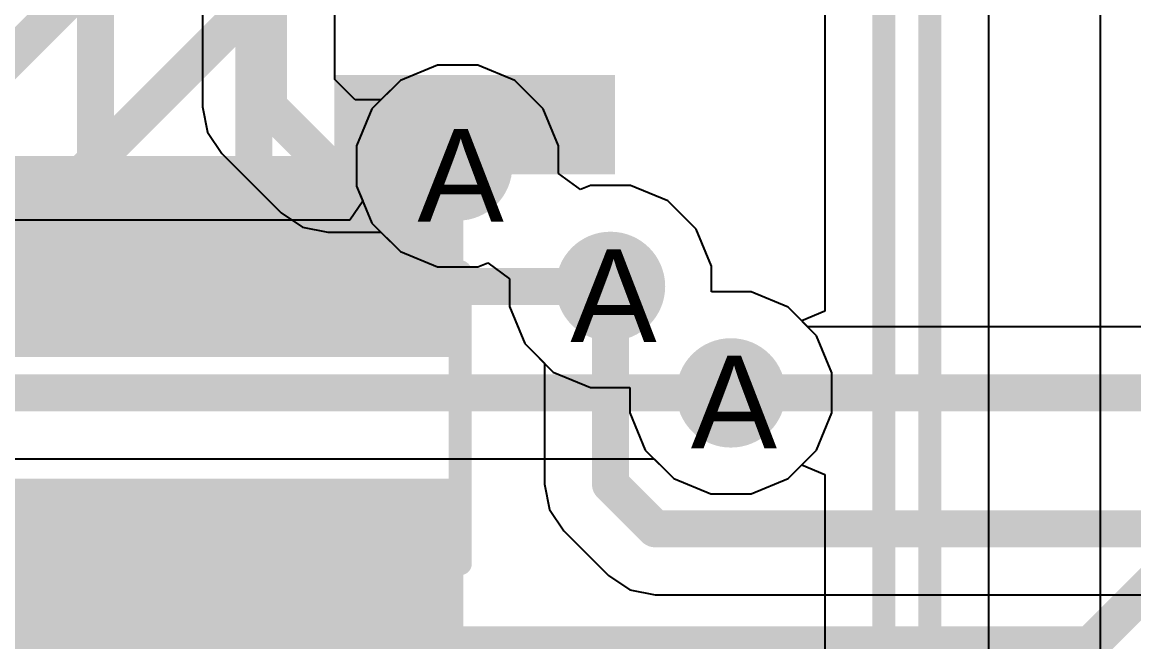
# Model space of a CAD drawing. Header units: inches. Extents: x 0 to 5271, y 0 to 5417.
# Drawn here: x 57.68 to 63.78, y 67.42 to 70.82 of the extents above; entities that cross this region are included whole.
import ezdxf

# ---------------------------------------------------------------- set-up
doc = ezdxf.new("R2010")
doc.units = ezdxf.units.IN
for name, color, linetype in [('Bottom Layer', 5, 'Continuous'), ('Bottom Overlay', 54, 'Continuous'), ('Bottom Paste', 16, 'Continuous'), ('Bottom Solder', 6, 'Continuous'), ('Drill Drawing', 1, 'Continuous'), ('L2_GND1', 16, 'Continuous'), ('L3_SIG1', 76, 'Continuous'), ('L4_PWR', 90, 'Continuous'), ('L5_GND2', 156, 'Continuous'), ('L6_SIG2', 130, 'Continuous'), ('L7_GND3', 216, 'Continuous'), ('Top Layer', 1, 'Continuous'), ('Via Holes', 16, 'Continuous')]:
    doc.layers.add(name, color=color, linetype=linetype)
doc.styles.add('Arial', font='', dxfattribs={"height": 0.2})
doc.styles.get('Arial').set_extended_font_data('Arial')

# ---------------------------------------------------------------- blocks, each defined once
blk = doc.blocks.new('0603_4_B_142')
at = {"layer": 'Bottom Layer'}
for points in [[(-1.335, 1.515), (-0.435, 1.515), (-0.435, 0.885), (-1.335, 0.885)], [(0.435, 1.515), (1.335, 1.515), (1.335, 0.885), (0.435, 0.885)], [(-1.335, 0.715), (-0.435, 0.715), (-0.435, 0.085), (-1.335, 0.085)], [(0.435, 0.715), (1.335, 0.715), (1.335, 0.085), (0.435, 0.085)], [(-1.335, -0.085), (-0.435, -0.085), (-0.435, -0.715), (-1.335, -0.715)], [(0.435, -0.085), (1.335, -0.085), (1.335, -0.715), (0.435, -0.715)], [(-1.335, -0.885), (-0.435, -0.885), (-0.435, -1.515), (-1.335, -1.515)], [(0.435, -0.885), (1.335, -0.885), (1.335, -1.515), (0.435, -1.515)]]:
    blk.add_hatch(color=5, dxfattribs=at).paths.add_polyline_path(points)
at = {"layer": 'Bottom Paste'}
for points in [[(-1.335, 1.515), (-0.435, 1.515), (-0.435, 0.885), (-1.335, 0.885)], [(0.435, 1.515), (1.335, 1.515), (1.335, 0.885), (0.435, 0.885)], [(-1.335, 0.715), (-0.435, 0.715), (-0.435, 0.085), (-1.335, 0.085)], [(0.435, 0.715), (1.335, 0.715), (1.335, 0.085), (0.435, 0.085)], [(-1.335, -0.085), (-0.435, -0.085), (-0.435, -0.715), (-1.335, -0.715)], [(0.435, -0.085), (1.335, -0.085), (1.335, -0.715), (0.435, -0.715)], [(-1.335, -0.885), (-0.435, -0.885), (-0.435, -1.515), (-1.335, -1.515)], [(0.435, -0.885), (1.335, -0.885), (1.335, -1.515), (0.435, -1.515)]]:
    blk.add_hatch(color=16, dxfattribs=at).paths.add_polyline_path(points)
at = {"layer": 'Bottom Solder'}
for points in [[(-1.4366, 1.6166), (-0.3334, 1.6166), (-0.3334, 0.7834), (-1.4366, 0.7834)], [(0.3334, 1.6166), (1.4366, 1.6166), (1.4366, 0.7834), (0.3334, 0.7834)], [(-1.4366, 0.8166), (-0.3334, 0.8166), (-0.3334, -0.0166), (-1.4366, -0.0166)], [(0.3334, 0.8166), (1.4366, 0.8166), (1.4366, -0.0166), (0.3334, -0.0166)], [(-1.4366, 0.0166), (-0.3334, 0.0166), (-0.3334, -0.8166), (-1.4366, -0.8166)], [(0.3334, 0.0166), (1.4366, 0.0166), (1.4366, -0.8166), (0.3334, -0.8166)], [(-1.4366, -0.7834), (-0.3334, -0.7834), (-0.3334, -1.6166), (-1.4366, -1.6166)], [(0.3334, -0.7834), (1.4366, -0.7834), (1.4366, -1.6166), (0.3334, -1.6166)]]:
    blk.add_hatch(color=6, dxfattribs=at).paths.add_polyline_path(points)
at = {"layer": 'Bottom Overlay'}
for points in [[(0.8, 1.6, 0.127, 0.127, 0), (-0.8, 1.6, 0.127, 0.127, 0)], [(-1.651, -1.3208, 0.2, 0.2, 0), (-1.651, -1.0668, 0.2, 0.2, 0)], [(-1.524, -1.1938, 0.2, 0.2, 0), (-1.651, -1.0668, 0.2, 0.2, 0)], [(-1.651, -1.3208, 0.2, 0.2, 0), (-1.524, -1.1938, 0.2, 0.2, 0)], [(0.8, -1.6, 0.127, 0.127, 0), (-0.8, -1.6, 0.127, 0.127, 0)]]:
    blk.add_lwpolyline(points, format="xyseb", dxfattribs=at)
for points in [[(-0.8318, 1.6, 0.0635, 0.0635, 1), (-0.7683, 1.6, 0.0635, 0.0635, 1)], [(0.7682, 1.6, 0.0635, 0.0635, 1), (0.8317, 1.6, 0.0635, 0.0635, 1)], [(-1.701, -1.0668, 0.1, 0.1, 1), (-1.601, -1.0668, 0.1, 0.1, 1)], [(-1.701, -1.0668, 0.1, 0.1, 1), (-1.601, -1.0668, 0.1, 0.1, 1)], [(-1.574, -1.1938, 0.1, 0.1, 1), (-1.474, -1.1938, 0.1, 0.1, 1)], [(-1.574, -1.1938, 0.1, 0.1, 1), (-1.474, -1.1938, 0.1, 0.1, 1)], [(-1.701, -1.3208, 0.1, 0.1, 1), (-1.601, -1.3208, 0.1, 0.1, 1)], [(-1.701, -1.3208, 0.1, 0.1, 1), (-1.601, -1.3208, 0.1, 0.1, 1)], [(-0.8318, -1.6, 0.0635, 0.0635, 1), (-0.7683, -1.6, 0.0635, 0.0635, 1)], [(0.7682, -1.6, 0.0635, 0.0635, 1), (0.8317, -1.6, 0.0635, 0.0635, 1)]]:
    blk.add_lwpolyline(points, format="xyseb", close=True, dxfattribs=at)

msp = doc.modelspace()

# ---------------------------------------------------------------- hatches: boundary and pattern name
at = {"layer": 'Bottom Layer'}
for points in [[(59.3958, 69.0818), (60.0004, 69.0818), (60.0004, 70.5261), (59.3958, 70.5261)], [(59.3958, 69.9818), (60.9347, 69.9818), (60.9347, 70.5261), (59.3958, 70.5261)]]:
    msp.add_hatch(color=5, dxfattribs=at).paths.add_polyline_path(points)
h = msp.add_hatch(color=5, dxfattribs=at)
edge = h.paths.add_edge_path()
edge.add_arc((60.071, 70.0278), 0.3, 0, 360)
h = msp.add_hatch(color=5, dxfattribs=at)
edge = h.paths.add_edge_path()
edge.add_arc((60.9092, 69.3674), 0.3, 0, 360)
h = msp.add_hatch(color=5, dxfattribs=at)
edge = h.paths.add_edge_path()
edge.add_arc((61.5696, 68.7832), 0.3, 0, 360)
at = {"layer": 'L2_GND1'}
h = msp.add_hatch(color=16, dxfattribs=at)
edge = h.paths.add_edge_path()
edge.add_arc((60.071, 70.0278), 0.3, 0, 360)
h = msp.add_hatch(color=16, dxfattribs=at)
edge = h.paths.add_edge_path()
edge.add_arc((60.9092, 69.3674), 0.3, 0, 360)
h = msp.add_hatch(color=16, dxfattribs=at)
edge = h.paths.add_edge_path()
edge.add_arc((61.5696, 68.7832), 0.3, 0, 360)
at = {"layer": 'L3_SIG1'}
h = msp.add_hatch(color=76, dxfattribs=at)
edge = h.paths.add_edge_path()
edge.add_arc((60.071, 70.0278), 0.3, 0, 360)
h = msp.add_hatch(color=76, dxfattribs=at)
edge = h.paths.add_edge_path()
edge.add_arc((60.9092, 69.3674), 0.3, 0, 360)
h = msp.add_hatch(color=76, dxfattribs=at)
edge = h.paths.add_edge_path()
edge.add_arc((61.5696, 68.7832), 0.3, 0, 360)
at = {"layer": 'L4_PWR'}
h = msp.add_hatch(color=90, dxfattribs=at)
edge = h.paths.add_edge_path()
edge.add_arc((60.071, 70.0278), 0.3, 0, 360)
h = msp.add_hatch(color=90, dxfattribs=at)
edge = h.paths.add_edge_path()
edge.add_arc((60.9092, 69.3674), 0.3, 0, 360)
h = msp.add_hatch(color=90, dxfattribs=at)
edge = h.paths.add_edge_path()
edge.add_arc((61.5696, 68.7832), 0.3, 0, 360)
at = {"layer": 'L5_GND2'}
h = msp.add_hatch(color=156, dxfattribs=at)
edge = h.paths.add_edge_path()
edge.add_arc((60.071, 70.0278), 0.3, 0, 360)
h = msp.add_hatch(color=156, dxfattribs=at)
edge = h.paths.add_edge_path()
edge.add_arc((60.9092, 69.3674), 0.3, 0, 360)
h = msp.add_hatch(color=156, dxfattribs=at)
edge = h.paths.add_edge_path()
edge.add_arc((61.5696, 68.7832), 0.3, 0, 360)
at = {"layer": 'L6_SIG2'}
h = msp.add_hatch(color=130, dxfattribs=at)
edge = h.paths.add_edge_path()
edge.add_arc((60.071, 70.0278), 0.3, 0, 360)
h = msp.add_hatch(color=130, dxfattribs=at)
edge = h.paths.add_edge_path()
edge.add_arc((60.9092, 69.3674), 0.3, 0, 360)
h = msp.add_hatch(color=130, dxfattribs=at)
edge = h.paths.add_edge_path()
edge.add_arc((61.5696, 68.7832), 0.3, 0, 360)
at = {"layer": 'L7_GND3'}
h = msp.add_hatch(color=216, dxfattribs=at)
edge = h.paths.add_edge_path()
edge.add_arc((60.071, 70.0278), 0.3, 0, 360)
h = msp.add_hatch(color=216, dxfattribs=at)
edge = h.paths.add_edge_path()
edge.add_arc((60.9092, 69.3674), 0.3, 0, 360)
h = msp.add_hatch(color=216, dxfattribs=at)
edge = h.paths.add_edge_path()
edge.add_arc((61.5696, 68.7832), 0.3, 0, 360)
at = {"layer": 'Top Layer'}
h = msp.add_hatch(color=1, dxfattribs=at)
edge = h.paths.add_edge_path()
edge.add_arc((60.071, 70.0278), 0.3, 0, 360)
h = msp.add_hatch(color=1, dxfattribs=at)
edge = h.paths.add_edge_path()
edge.add_arc((60.9092, 69.3674), 0.3, 0, 360)
h = msp.add_hatch(color=1, dxfattribs=at)
edge = h.paths.add_edge_path()
edge.add_arc((61.5696, 68.7832), 0.3, 0, 360)
at = {"layer": 'Via Holes'}
h = msp.add_hatch(color=7, dxfattribs=at)
edge = h.paths.add_edge_path()
edge.add_arc((60.071, 70.0278), 0.15, 0, 360)
h = msp.add_hatch(color=7, dxfattribs=at)
edge = h.paths.add_edge_path()
edge.add_arc((60.9092, 69.3674), 0.15, 0, 360)
h = msp.add_hatch(color=7, dxfattribs=at)
edge = h.paths.add_edge_path()
edge.add_arc((61.5696, 68.7832), 0.15, 0, 360)

# ---------------------------------------------------------------- linework, layer by layer
at = {"layer": 'Bottom Layer'}
for points in [[(58.0854, 69.5318, 0.2032, 0.2032, 0), (58.0854, 73.8437, 0.2032, 0.2032, 0)], [(58.9534, 69.5998, 0.2032, 0.2032, 0), (58.9534, 73.7108, 0.2032, 0.2032, 0)], [(58.8854, 69.5318, 0.2032, 0.2032, 0), (58.9534, 69.5998, 0.2032, 0.2032, 0)], [(58.0854, 65.331, 0.2032, 0.2032, 0), (58.0854, 67.7618, 0.2032, 0.2032, 0)], [(58.8854, 65.6624, 0.2032, 0.2032, 0), (58.8854, 67.7618, 0.2032, 0.2032, 0)], [(59.6092, 66.07, 0.2032, 0.2032, 0), (59.6092, 67.7618, 0.2032, 0.2032, 0)]]:
    msp.add_lwpolyline(points, format="xyseb", dxfattribs=at)
for points in [[(58.9026, 69.5998, 0.1016, 0.1016, 1), (59.0042, 69.5998, 0.1016, 0.1016, 1)], [(58.9026, 69.5998, 0.1016, 0.1016, 1), (59.0042, 69.5998, 0.1016, 0.1016, 1)], [(58.0346, 69.5318, 0.1016, 0.1016, 1), (58.1362, 69.5318, 0.1016, 0.1016, 1)], [(58.8346, 69.5318, 0.1016, 0.1016, 1), (58.9362, 69.5318, 0.1016, 0.1016, 1)], [(58.0346, 67.7618, 0.1016, 0.1016, 1), (58.1362, 67.7618, 0.1016, 0.1016, 1)], [(58.8346, 67.7618, 0.1016, 0.1016, 1), (58.9362, 67.7618, 0.1016, 0.1016, 1)], [(59.5584, 67.7618, 0.1016, 0.1016, 1), (59.66, 67.7618, 0.1016, 0.1016, 1)]]:
    msp.add_lwpolyline(points, format="xyseb", close=True, dxfattribs=at)
at = {"layer": 'L2_GND1'}
for p, q in [((63.5946, 74.4569), (63.5946, 65.8005)), ((59.9608, 70.5818), (59.7572, 70.4975)), ((60.1812, 70.5818), (59.9608, 70.5818)), ((60.3848, 70.4975), (60.1812, 70.5818)), ((59.7572, 70.4975), (59.6013, 70.3416)), ((60.5407, 70.3416), (60.3848, 70.4975)), ((59.6013, 70.3416), (59.517, 70.138)), ((60.625, 70.138), (60.5407, 70.3416)), ((59.517, 70.138), (59.517, 69.9176)), ((60.625, 69.9868), (60.625, 70.138)), ((60.7442, 69.8987), (60.625, 69.9868)), ((59.517, 69.9176), (59.6013, 69.714)), ((60.799, 69.9214), (60.7442, 69.8987)), ((61.0194, 69.9214), (60.799, 69.9214)), ((61.223, 69.8371), (61.0194, 69.9214)), ((61.3789, 69.6812), (61.223, 69.8371)), ((59.6013, 69.714), (59.7572, 69.5581)), ((61.4632, 69.4776), (61.3789, 69.6812)), ((59.7572, 69.5581), (59.9608, 69.4738)), ((60.1812, 69.4738), (60.236, 69.4965)), ((60.236, 69.4965), (60.3552, 69.4084)), ((59.9608, 69.4738), (60.1812, 69.4738)), ((61.4632, 69.3372), (61.4632, 69.4776)), ((60.3552, 69.4084), (60.3552, 69.2572)), ((61.6798, 69.3372), (61.4632, 69.3372)), ((61.8834, 69.2529), (61.6798, 69.3372)), ((60.3552, 69.2572), (60.4395, 69.0536)), ((62.0393, 69.097), (61.8834, 69.2529)), ((62.1236, 68.8934), (62.0393, 69.097)), ((60.4395, 69.0536), (60.5954, 68.8977)), ((60.5954, 68.8977), (60.799, 68.8134)), ((62.1236, 68.673), (62.1236, 68.8934)), ((60.799, 68.8134), (61.0156, 68.8134)), ((61.0156, 68.8134), (61.0156, 68.673)), ((61.0156, 68.673), (61.0999, 68.4694)), ((62.0393, 68.4694), (62.1236, 68.673)), ((61.0999, 68.4694), (61.2558, 68.3135)), ((61.8834, 68.3135), (62.0393, 68.4694)), ((61.2558, 68.3135), (61.4594, 68.2292)), ((61.6798, 68.2292), (61.8834, 68.3135)), ((61.4594, 68.2292), (61.6798, 68.2292))]:
    msp.add_line(p, q, dxfattribs=at)
at = {"layer": 'L3_SIG1'}
for p, q in [((62.0848, 74.0356), (62.0848, 69.2311)), ((62.9834, 53.3077), (62.9834, 74.0356)), ((59.9608, 70.5818), (59.7572, 70.4975)), ((60.1812, 70.5818), (59.9608, 70.5818)), ((60.3848, 70.4975), (60.1812, 70.5818)), ((59.7572, 70.4975), (59.6013, 70.3416)), ((60.5407, 70.3416), (60.3848, 70.4975)), ((59.6013, 70.3416), (59.517, 70.138)), ((60.625, 70.138), (60.5407, 70.3416)), ((59.517, 70.138), (59.517, 69.9176)), ((60.625, 69.9868), (60.625, 70.138)), ((60.7442, 69.8987), (60.625, 69.9868)), ((59.517, 69.9176), (59.551, 69.8356)), ((60.799, 69.9214), (60.7442, 69.8987)), ((61.0194, 69.9214), (60.799, 69.9214)), ((61.223, 69.8371), (61.0194, 69.9214)), ((59.551, 69.8356), (59.4804, 69.73)), ((61.3789, 69.6812), (61.223, 69.8371)), ((59.4804, 69.73), (41.5629, 69.73)), ((61.4632, 69.4776), (61.3789, 69.6812)), ((61.4632, 69.3372), (61.4632, 69.4776)), ((61.6798, 69.3372), (61.4632, 69.3372)), ((61.8834, 69.2529), (61.6798, 69.3372)), ((61.9578, 69.1785), (61.8834, 69.2529)), ((62.0848, 69.2311), (61.9578, 69.1785)), ((56.5695, 68.4206), (61.1487, 68.4206)), ((61.1487, 68.4206), (61.2558, 68.3135)), ((61.8834, 68.3135), (61.9578, 68.3879)), ((61.9578, 68.3879), (62.0848, 68.3353)), ((62.0848, 68.3353), (62.0848, 52.9509)), ((61.2558, 68.3135), (61.4594, 68.2292)), ((61.6798, 68.2292), (61.8834, 68.3135)), ((61.4594, 68.2292), (61.6798, 68.2292))]:
    msp.add_line(p, q, dxfattribs=at)
for points in [[(62.4078, 52.8171, 0.1256, 0.1256, 0), (62.4078, 74.1986, 0.1256, 0.1256, 0)], [(62.6604, 53.3077, 0.1256, 0.1256, 0), (62.6604, 74.1986, 0.1256, 0.1256, 0)], [(17.5514, 69.3674, 0.2032, 0.2032, 0), (60.9092, 69.3674, 0.2032, 0.2032, 0)], [(17.653, 68.7832, 0.2032, 0.2032, 0), (61.5696, 68.7832, 0.2032, 0.2032, 0)]]:
    msp.add_lwpolyline(points, format="xyseb", dxfattribs=at)
for points in [[(60.8584, 69.3674, 0.1016, 0.1016, 1), (60.96, 69.3674, 0.1016, 0.1016, 1)], [(61.5188, 68.7832, 0.1016, 0.1016, 1), (61.6204, 68.7832, 0.1016, 0.1016, 1)]]:
    msp.add_lwpolyline(points, format="xyseb", close=True, dxfattribs=at)
at = {"layer": 'L4_PWR'}
for p, q in [((59.9608, 70.5818), (59.7572, 70.4975)), ((60.1812, 70.5818), (59.9608, 70.5818)), ((60.3848, 70.4975), (60.1812, 70.5818)), ((59.7572, 70.4975), (59.6013, 70.3416)), ((60.5407, 70.3416), (60.3848, 70.4975)), ((59.6013, 70.3416), (59.517, 70.138)), ((60.625, 70.138), (60.5407, 70.3416)), ((59.517, 70.138), (59.517, 69.9176)), ((60.625, 69.9868), (60.625, 70.138)), ((60.7442, 69.8987), (60.625, 69.9868)), ((59.517, 69.9176), (59.6013, 69.714)), ((60.799, 69.9214), (60.7442, 69.8987)), ((61.0194, 69.9214), (60.799, 69.9214)), ((61.223, 69.8371), (61.0194, 69.9214)), ((61.3789, 69.6812), (61.223, 69.8371)), ((59.6013, 69.714), (59.7572, 69.5581)), ((61.4632, 69.4776), (61.3789, 69.6812)), ((59.7572, 69.5581), (59.9608, 69.4738)), ((60.1812, 69.4738), (60.236, 69.4965)), ((60.236, 69.4965), (60.3552, 69.4084)), ((59.9608, 69.4738), (60.1812, 69.4738)), ((61.4632, 69.3372), (61.4632, 69.4776)), ((60.3552, 69.4084), (60.3552, 69.2572)), ((61.6798, 69.3372), (61.4632, 69.3372)), ((61.8834, 69.2529), (61.6798, 69.3372)), ((60.3552, 69.2572), (60.4395, 69.0536)), ((62.0393, 69.097), (61.8834, 69.2529)), ((62.1236, 68.8934), (62.0393, 69.097)), ((60.4395, 69.0536), (60.5954, 68.8977)), ((60.5954, 68.8977), (60.799, 68.8134)), ((62.1236, 68.673), (62.1236, 68.8934)), ((60.799, 68.8134), (61.0156, 68.8134)), ((61.0156, 68.8134), (61.0156, 68.673)), ((61.0156, 68.673), (61.0999, 68.4694)), ((62.0393, 68.4694), (62.1236, 68.673)), ((61.0999, 68.4694), (61.2558, 68.3135)), ((61.8834, 68.3135), (62.0393, 68.4694)), ((61.2558, 68.3135), (61.4594, 68.2292)), ((61.6798, 68.2292), (61.8834, 68.3135)), ((61.4594, 68.2292), (61.6798, 68.2292))]:
    msp.add_line(p, q, dxfattribs=at)
at = {"layer": 'L5_GND2'}
for p, q in [((59.9608, 70.5818), (59.7572, 70.4975)), ((60.1812, 70.5818), (59.9608, 70.5818)), ((60.3848, 70.4975), (60.1812, 70.5818)), ((59.7572, 70.4975), (59.6013, 70.3416)), ((60.5407, 70.3416), (60.3848, 70.4975)), ((59.6013, 70.3416), (59.517, 70.138)), ((60.625, 70.138), (60.5407, 70.3416)), ((59.517, 70.138), (59.517, 69.9176)), ((60.625, 69.9868), (60.625, 70.138)), ((60.7442, 69.8987), (60.625, 69.9868)), ((59.517, 69.9176), (59.6013, 69.714)), ((60.799, 69.9214), (60.7442, 69.8987)), ((61.0194, 69.9214), (60.799, 69.9214)), ((61.223, 69.8371), (61.0194, 69.9214)), ((61.3789, 69.6812), (61.223, 69.8371)), ((59.6013, 69.714), (59.7572, 69.5581)), ((61.4632, 69.4776), (61.3789, 69.6812)), ((59.7572, 69.5581), (59.9608, 69.4738)), ((60.1812, 69.4738), (60.236, 69.4965)), ((60.236, 69.4965), (60.3552, 69.4084)), ((59.9608, 69.4738), (60.1812, 69.4738)), ((61.4632, 69.3372), (61.4632, 69.4776)), ((60.3552, 69.4084), (60.3552, 69.2572)), ((61.6798, 69.3372), (61.4632, 69.3372)), ((61.8834, 69.2529), (61.6798, 69.3372)), ((60.3552, 69.2572), (60.4395, 69.0536)), ((62.0393, 69.097), (61.8834, 69.2529)), ((62.1236, 68.8934), (62.0393, 69.097)), ((60.4395, 69.0536), (60.5954, 68.8977)), ((60.5954, 68.8977), (60.799, 68.8134)), ((62.1236, 68.673), (62.1236, 68.8934)), ((60.799, 68.8134), (61.0156, 68.8134)), ((61.0156, 68.8134), (61.0156, 68.673)), ((61.0156, 68.673), (61.0999, 68.4694)), ((62.0393, 68.4694), (62.1236, 68.673)), ((61.0999, 68.4694), (61.2558, 68.3135)), ((61.8834, 68.3135), (62.0393, 68.4694)), ((61.2558, 68.3135), (61.4594, 68.2292)), ((61.6798, 68.2292), (61.8834, 68.3135)), ((61.4594, 68.2292), (61.6798, 68.2292))]:
    msp.add_line(p, q, dxfattribs=at)
at = {"layer": 'L6_SIG2'}
for points in [[(55.004, 68.0064, 0.2032, 0.2032, 0), (58.905, 71.9074, 0.2032, 0.2032, 0)], [(56.0343, 68.0064, 0.2032, 0.2032, 0), (59.0763, 71.0484, 0.2032, 0.2032, 0)], [(63.5408, 67.4016, 0.2032, 0.2032, 0), (64.6648, 68.5256, 0.2032, 0.2032, 0)], [(52.4982, 67.4016, 0.2032, 0.2032, 0), (63.5408, 67.4016, 0.2032, 0.2032, 0)]]:
    msp.add_lwpolyline(points, format="xyseb", dxfattribs=at)
msp.add_lwpolyline([(63.49, 67.4016, 0.1016, 0.1016, 1), (63.5916, 67.4016, 0.1016, 0.1016, 1)], format="xyseb", close=True, dxfattribs=at)
msp.add_lwpolyline([(63.49, 67.4016, 0.1016, 0.1016, 1), (63.5916, 67.4016, 0.1016, 0.1016, 1)], format="xyseb", close=True, dxfattribs=at)
at = {"layer": 'L7_GND3'}
for p, q in [((59.9608, 70.5818), (59.7572, 70.4975)), ((60.1812, 70.5818), (59.9608, 70.5818)), ((60.3848, 70.4975), (60.1812, 70.5818)), ((59.7572, 70.4975), (59.6013, 70.3416)), ((60.5407, 70.3416), (60.3848, 70.4975)), ((59.6013, 70.3416), (59.517, 70.138)), ((60.625, 70.138), (60.5407, 70.3416)), ((59.517, 70.138), (59.517, 69.9176)), ((60.625, 69.9868), (60.625, 70.138)), ((60.7442, 69.8987), (60.625, 69.9868)), ((59.517, 69.9176), (59.6013, 69.714)), ((60.799, 69.9214), (60.7442, 69.8987)), ((61.0194, 69.9214), (60.799, 69.9214)), ((61.223, 69.8371), (61.0194, 69.9214)), ((61.3789, 69.6812), (61.223, 69.8371)), ((59.6013, 69.714), (59.7572, 69.5581)), ((61.4632, 69.4776), (61.3789, 69.6812)), ((59.7572, 69.5581), (59.9608, 69.4738)), ((60.1812, 69.4738), (60.236, 69.4965)), ((60.236, 69.4965), (60.3552, 69.4084)), ((59.9608, 69.4738), (60.1812, 69.4738)), ((61.4632, 69.3372), (61.4632, 69.4776)), ((60.3552, 69.4084), (60.3552, 69.2572)), ((61.6798, 69.3372), (61.4632, 69.3372)), ((61.8834, 69.2529), (61.6798, 69.3372)), ((60.3552, 69.2572), (60.4395, 69.0536)), ((62.0393, 69.097), (61.8834, 69.2529)), ((62.1236, 68.8934), (62.0393, 69.097)), ((60.4395, 69.0536), (60.5954, 68.8977)), ((60.5954, 68.8977), (60.799, 68.8134)), ((62.1236, 68.673), (62.1236, 68.8934)), ((60.799, 68.8134), (61.0156, 68.8134)), ((61.0156, 68.8134), (61.0156, 68.673)), ((61.0156, 68.673), (61.0999, 68.4694)), ((62.0393, 68.4694), (62.1236, 68.673)), ((61.0999, 68.4694), (61.2558, 68.3135)), ((61.8834, 68.3135), (62.0393, 68.4694)), ((61.2558, 68.3135), (61.4594, 68.2292)), ((61.6798, 68.2292), (61.8834, 68.3135)), ((61.4594, 68.2292), (61.6798, 68.2292))]:
    msp.add_line(p, q, dxfattribs=at)
at = {"layer": 'Top Layer'}
for p, q in [((58.6718, 70.922), (58.6718, 70.3529)), ((59.3969, 70.5031), (59.3969, 70.922)), ((59.9608, 70.5818), (59.7572, 70.4975)), ((60.1812, 70.5818), (59.9608, 70.5818)), ((60.3848, 70.4975), (60.1812, 70.5818)), ((59.5096, 70.3904), (59.3969, 70.5031)), ((59.7572, 70.4975), (59.6501, 70.3904)), ((60.5407, 70.3416), (60.3848, 70.4975)), ((58.6718, 70.3529), (58.6717, 70.3529)), ((58.6717, 70.3529), (58.6994, 70.2142)), ((59.6501, 70.3904), (59.5096, 70.3904)), ((60.625, 70.138), (60.5407, 70.3416)), ((58.6994, 70.2142), (58.7779, 70.0966)), ((58.7779, 70.0966), (59.1031, 69.7714)), ((60.625, 69.9868), (60.625, 70.138)), ((60.7442, 69.8987), (60.625, 69.9868)), ((60.799, 69.9214), (60.7442, 69.8987)), ((61.0194, 69.9214), (60.799, 69.9214)), ((61.223, 69.8371), (61.0194, 69.9214)), ((61.3789, 69.6812), (61.223, 69.8371)), ((59.1031, 69.7714), (59.1031, 69.7714)), ((59.1031, 69.7714), (59.2207, 69.6928)), ((59.2207, 69.6928), (59.3594, 69.6652)), ((59.3594, 69.6652), (59.3595, 69.6652)), ((59.3595, 69.6652), (59.6501, 69.6652)), ((59.6501, 69.6652), (59.7572, 69.5581)), ((61.4632, 69.4776), (61.3789, 69.6812)), ((59.7572, 69.5581), (59.9608, 69.4738)), ((60.1812, 69.4738), (60.236, 69.4965)), ((60.236, 69.4965), (60.3552, 69.4084)), ((59.9608, 69.4738), (60.1812, 69.4738)), ((61.4632, 69.3372), (61.4632, 69.4776)), ((60.3552, 69.4084), (60.3552, 69.2572)), ((61.6798, 69.3372), (61.4632, 69.3372)), ((61.8834, 69.2529), (61.6798, 69.3372)), ((60.3552, 69.2572), (60.4395, 69.0536)), ((61.9905, 69.1458), (61.8834, 69.2529)), ((66.4477, 69.1458), (61.9905, 69.1458)), ((60.4395, 69.0536), (60.5466, 68.9465)), ((60.5466, 68.9465), (60.5466, 68.2827)), ((60.5466, 68.2827), (60.5466, 68.2827)), ((60.5466, 68.2827), (60.5742, 68.144)), ((60.5742, 68.144), (60.6528, 68.0263)), ((60.6528, 68.0263), (60.8979, 67.7813)), ((60.8979, 67.7813), (60.8979, 67.7813)), ((60.8979, 67.7813), (61.0155, 67.7027)), ((61.0155, 67.7027), (61.1543, 67.6751)), ((61.1543, 67.6751), (74.9464, 67.6751))]:
    msp.add_line(p, q, dxfattribs=at)
for points in [[(59.0343, 70.3529, 0.2032, 0.2032, 0), (59.0343, 72.176, 0.2032, 0.2032, 0)], [(59.0343, 70.3529, 0.2032, 0.2032, 0), (59.3594, 70.0278, 0.2032, 0.2032, 0)], [(59.3594, 70.0278, 0.2032, 0.2032, 0), (60.071, 70.0278, 0.2032, 0.2032, 0)], [(60.9092, 68.2827, 0.2032, 0.2032, 0), (60.9092, 69.3674, 0.2032, 0.2032, 0)], [(61.5696, 68.7832, 0.2032, 0.2032, 0), (75.0824, 68.7832, 0.2032, 0.2032, 0)], [(60.9092, 68.2827, 0.2032, 0.2032, 0), (61.1543, 68.0377, 0.2032, 0.2032, 0)], [(61.1543, 68.0377, 0.2032, 0.2032, 0), (74.9465, 68.0377, 0.2032, 0.2032, 0)]]:
    msp.add_lwpolyline(points, format="xyseb", dxfattribs=at)
for points in [[(58.9835, 70.3529, 0.1016, 0.1016, 1), (59.0851, 70.3529, 0.1016, 0.1016, 1)], [(58.9835, 70.3529, 0.1016, 0.1016, 1), (59.0851, 70.3529, 0.1016, 0.1016, 1)], [(59.3086, 70.0278, 0.1016, 0.1016, 1), (59.4102, 70.0278, 0.1016, 0.1016, 1)], [(59.3086, 70.0278, 0.1016, 0.1016, 1), (59.4102, 70.0278, 0.1016, 0.1016, 1)], [(60.0202, 70.0278, 0.1016, 0.1016, 1), (60.1218, 70.0278, 0.1016, 0.1016, 1)], [(60.8584, 69.3674, 0.1016, 0.1016, 1), (60.96, 69.3674, 0.1016, 0.1016, 1)], [(61.5188, 68.7832, 0.1016, 0.1016, 1), (61.6204, 68.7832, 0.1016, 0.1016, 1)], [(60.8584, 68.2827, 0.1016, 0.1016, 1), (60.96, 68.2827, 0.1016, 0.1016, 1)], [(60.8584, 68.2827, 0.1016, 0.1016, 1), (60.96, 68.2827, 0.1016, 0.1016, 1)], [(61.1035, 68.0377, 0.1016, 0.1016, 1), (61.2051, 68.0377, 0.1016, 0.1016, 1)], [(61.1035, 68.0377, 0.1016, 0.1016, 1), (61.2051, 68.0377, 0.1016, 0.1016, 1)]]:
    msp.add_lwpolyline(points, format="xyseb", close=True, dxfattribs=at)

# ---------------------------------------------------------------- block references
at = {"rotation": 270}
msp.add_blockref('0603_4_B_142', (58.4854, 68.6468), dxfattribs=at)

# ---------------------------------------------------------------- texts
at = {"layer": 'Drill Drawing', "style": 'Arial'}
for p in [(59.8509, 69.7231), (60.6891, 69.0627), (61.3495, 68.4785)]:
    msp.add_text('A', height=0.508, dxfattribs=at).set_placement(p)

doc.saveas('drawing.dxf')
